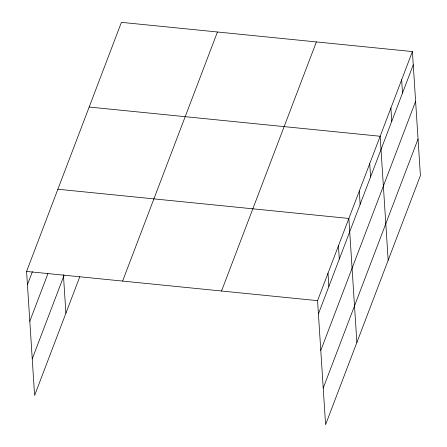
<?xml version="1.0" encoding="UTF-8"?>
<svg xmlns="http://www.w3.org/2000/svg" width="447" height="447" viewBox="0 0 447 447"><rect width="100%" height="100%" fill="white"/><g stroke="black" fill="none" stroke-linecap="round" stroke-linejoin="round"><path stroke-width="0.67" d="M79.806 276.704L34.603 395.433L26.585 271.441L121.416 22.35L412.397 51.567L420.415 175.559L325.584 424.65L317.56 300.652L412.397 51.567M27.44 284.694L32.407 271.647M29.804 321.242L47.935 273.614M32.24 358.891L64.033 275.386M122.607 281.079L217.443 31.988M221.539 291.014L316.375 41.923M318.42 313.911L413.251 64.826M320.784 350.454L415.615 101.368M323.22 388.108L418.051 139.017M89.176 107.04L380.151 136.257L388.169 260.255M57.881 189.237L348.856 218.454L356.874 342.452M26.585 271.441L317.56 300.652M401.646 79.795L402.507 93.054M390.901 108.023L391.756 121.282M369.719 163.658L370.58 176.911M359.287 191.053L360.148 204.313M338.424 245.856L339.284 259.115M327.992 273.257L328.852 286.51M63.401 274.637L65.899 313.235"/></g></svg>
